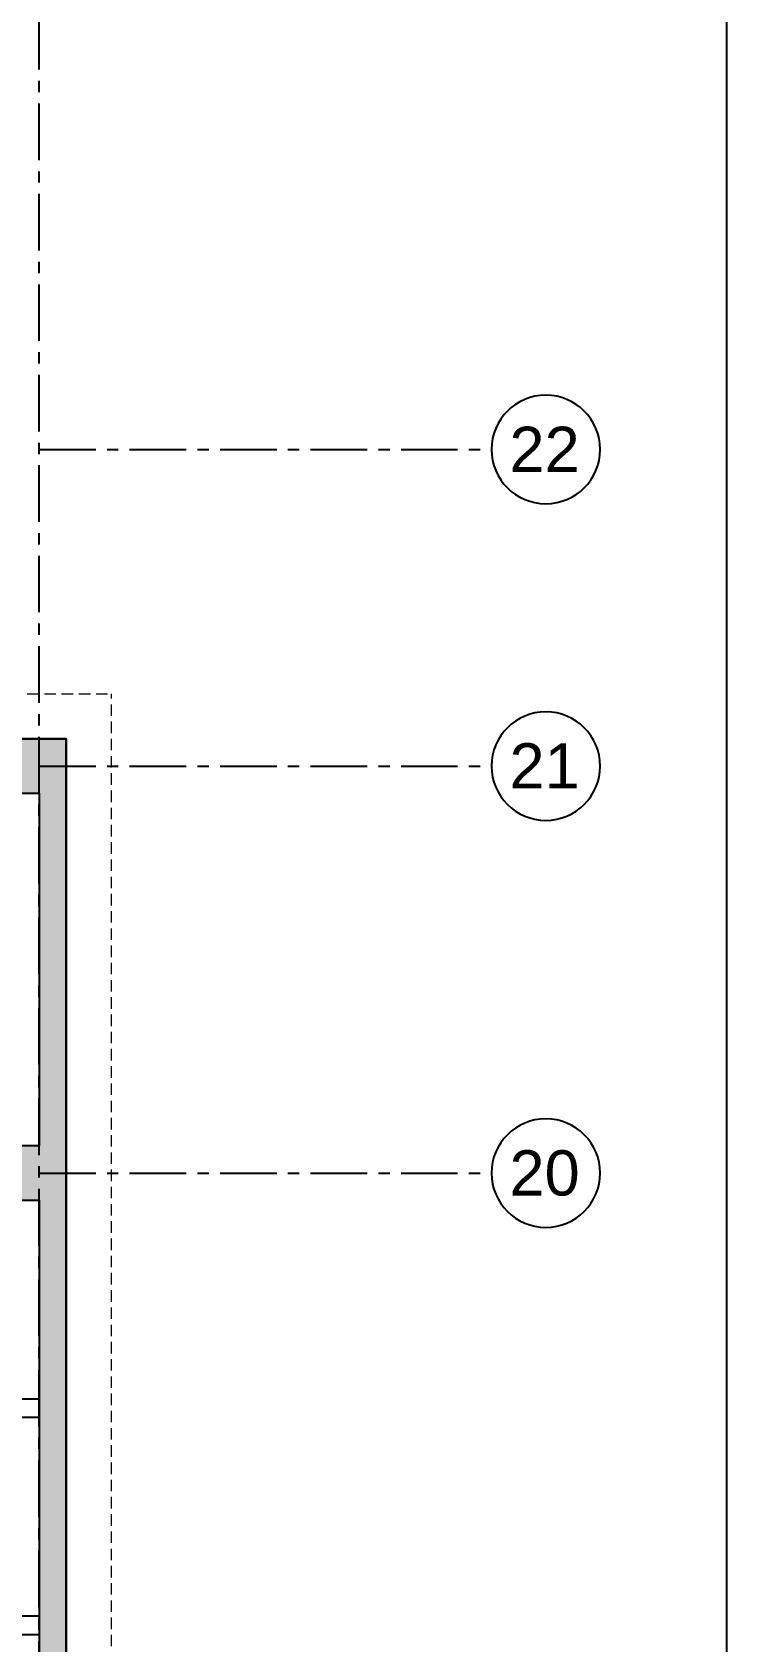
# Model space of a CAD drawing. Header units: millimetres. Extents: x -379292 to 1221486, y 92049 to 447512.
# Drawn here: x 423951 to 431628, y 235437 to 253232 of the extents above; entities that cross this region are included whole.
import ezdxf
from ezdxf.enums import TextEntityAlignment as Align
from ezdxf.lldxf.tags import DXFTag

# ---------------------------------------------------------------- set-up
doc = ezdxf.new("R2010")
doc.units = ezdxf.units.MM
doc.linetypes.add('CENTER', pattern=[2, 1.25, -0.25, 0.25, -0.25])
doc.linetypes.add('HIDDEN', pattern=[9.525, 6.35, -3.175])
for name, color, linetype in [('05_AXIS', 211, 'CENTER'), ('05_AXIS NAME', 7, 'Continuous'), ('05_HATCH CONCRETE', 141, 'Continuous'), ('05_HATCH SOLID-2', 253, 'Continuous'), ('05_WALL', 3, 'Continuous')]:
    doc.layers.add(name, color=color, linetype=linetype)
doc.layers.add('06_FORMWORK HIDDEN', color=252, linetype='HIDDEN2', lineweight=0)
doc.styles.add('YAZI-5', font='arial.ttf', dxfattribs={"height": 5})
tags = doc.linetypes.add('HIDDEN2', pattern=[0.1875, 0.125, -0.0625]).pattern_tags.tags
tags[6:7] = [DXFTag(74, 4), DXFTag(75, 0), DXFTag(340, '0'), DXFTag(46, 0.0), DXFTag(50, 0.0), DXFTag(44, 0.0), DXFTag(45, 0.0)]
tags[4:5] = [DXFTag(74, 4), DXFTag(75, 0), DXFTag(340, '0'), DXFTag(46, 0.0), DXFTag(50, 0.0), DXFTag(44, 0.0), DXFTag(45, 0.0)]

# ---------------------------------------------------------------- blocks, each defined once
blk = doc.blocks.new('AWAKS ADI')
at = {"layer": '05_AXIS NAME', "color": 2}
blk.add_circle((0, 0), 6, dxfattribs=at)
at = {"layer": '05_AXIS NAME', "style": 'YAZI-5'}
blk.add_attdef('AKSADI', text='', height=5, dxfattribs=at).set_placement((0, 0), align=Align.MIDDLE_CENTER)
blk = doc.blocks.new('202_Aks')
at = {"layer": '05_AXIS', "ltscale": 500}
for p, q in [((137900, -182300), (137900, 5000)), ((137900, -29500), (142900, -29500)), ((137900, -33000), (142900, -33000)), ((137900, -37500), (142900, -37500))]:
    blk.add_line(p, q, dxfattribs=at)
at = {"layer": '05_AXIS NAME'}
ref = blk.add_blockref('AWAKS ADI', (143500, -29500), dxfattribs=dict(at, xscale=-100, yscale=100, zscale=100))
ref.add_attrib('AKSADI', '22', dxfattribs={"height": 500, "style": 'YAZI-5'}).set_placement((143486, -29498), align=Align.MIDDLE_CENTER)
ref = blk.add_blockref('AWAKS ADI', (143500, -33000), dxfattribs=dict(at, xscale=-100, yscale=100, zscale=100))
ref.add_attrib('AKSADI', '21', dxfattribs={"height": 500, "style": 'YAZI-5'}).set_placement((143486, -32998), align=Align.MIDDLE_CENTER)
ref = blk.add_blockref('AWAKS ADI', (143500, -37500), dxfattribs=dict(at, xscale=-100, yscale=100, zscale=100))
ref.add_attrib('AKSADI', '20', dxfattribs={"height": 500, "style": 'YAZI-5'}).set_placement((143486, -37498), align=Align.MIDDLE_CENTER)
blk = doc.blocks.new('OtoParkBodrumKatMimari')
at = {"layer": '05_HATCH CONCRETE'}
h = blk.add_hatch(dxfattribs=at)
h.set_pattern_fill('ANSI33', color=8, scale=15, angle=180, style=0)
h.set_pattern_definition([(225, (905000, -3e-07), (67.351921, -67.351921), []), (225, (904932.65, -3e-07), (67.351921, -67.351921), [47.625, -23.8125])])
h.paths.add_polyline_path([(96200, 177300), (96200, 177000), (96800, 177000), (96800, 177300), (104600, 177300), (104600, 177000), (105200, 177000), (105200, 177300), (113000, 177300), (113000, 177000), (113600, 177000), (113600, 177300), (121400, 177300), (121400, 177000), (122000, 177000), (122000, 177300), (127400, 177300), (127400, 177000), (128000, 177000), (128000, 177300), (135000, 177300), (135000, 177000), (135300, 177000), (135300, 172100), (135000, 172100), (135000, 171500), (135300, 171500), (135300, 164100), (135000, 164100), (135000, 163500), (135300, 163500), (135300, 156100), (135000, 156100), (135000, 155500), (135300, 155500), (135300, 148100), (135000, 148100), (135000, 147500), (135300, 147500), (135300, 144600), (135000, 144600), (135000, 144000), (135600, 144000), (135600, 144300), (142600, 144300), (142600, 144000), (142900, 144000), (142900, 140100), (142600, 140100), (142600, 139500), (142900, 139500), (142900, 132100), (142600, 132100), (142600, 131500), (142900, 131500), (142900, 127950), (142600, 127950), (142600, 127350), (142900, 127350), (142900, 124300), (142600, 124300), (142600, 123300), (142900, 123300), (142900, 113800), (142600, 113800), (142600, 112800), (142700, 112800), (142700, 100050), (135550, 100050), (135550, 108100), (135050, 108100), (135050, 83500), (135550, 83500), (135550, 99800), (142700, 99800), (142700, 78800), (142600, 78800), (142600, 77800), (142900, 77800), (142900, 68100), (142600, 68100), (142600, 67500), (143200, 67500), (143200, 144600), (135600, 144600), (135600, 177600), (71000, 177600), (71000, 177000), (71600, 177000), (71600, 177300), (79400, 177300), (79400, 177000), (80000, 177000), (80000, 177300), (87800, 177300), (87800, 177000), (88400, 177000), (88400, 177300)])
at = {"color": 5}
for points in [[(135300, 155500), (135300, 148100), (135000, 148100), (135000, 147500), (135300, 147500), (135300, 144600), (135000, 144600), (135000, 144000), (135600, 144000), (135600, 144300), (142600, 144300), (142600, 144000), (142900, 144000), (142900, 140100), (142600, 140100), (142600, 139500), (142900, 139500), (142900, 132100)], [(143200, 67500), (143200, 144600), (135600, 144600), (135600, 177600), (71000, 177600)]]:
    blk.add_lwpolyline(points, dxfattribs=at)
at = {"layer": '05_HATCH SOLID-2', "color": 251, "ltscale": 25}
blk.add_lwpolyline([(150500, -8770), (150500, 187430), (4700, 187430), (4700, 177600), (135600, 177600), (135600, 144600), (143200, 144600), (143200, 59700), (90240, -300), (70300, -300), (63119, 5881)], dxfattribs=at)
at = {"layer": '05_WALL', "color": 8, "flags": 128}
for points in [[(142900, 137300), (135550, 137300), (135550, 139500), (135350, 139500), (135350, 134700), (142900, 134700)], [(142900, 134900), (135550, 134900), (135550, 137100), (142900, 137100)]]:
    blk.add_lwpolyline(points, dxfattribs=at)
at = {"layer": '06_FORMWORK HIDDEN', "linetype": 'HIDDEN', "ltscale": 20}
for p in [(136100, 145100), (143700, 59511)]:
    blk.add_line(p, (143700, 145100), dxfattribs=at)
at = {"layer": '05_AXIS'}
blk.add_blockref('202_Aks', (5000, 177300), dxfattribs=at)

msp = doc.modelspace()

# ---------------------------------------------------------------- block references
at = {"color": 8}
msp.add_blockref('OtoParkBodrumKatMimari', (281127.6, 100818.8), dxfattribs=at)

doc.saveas('drawing.dxf')
